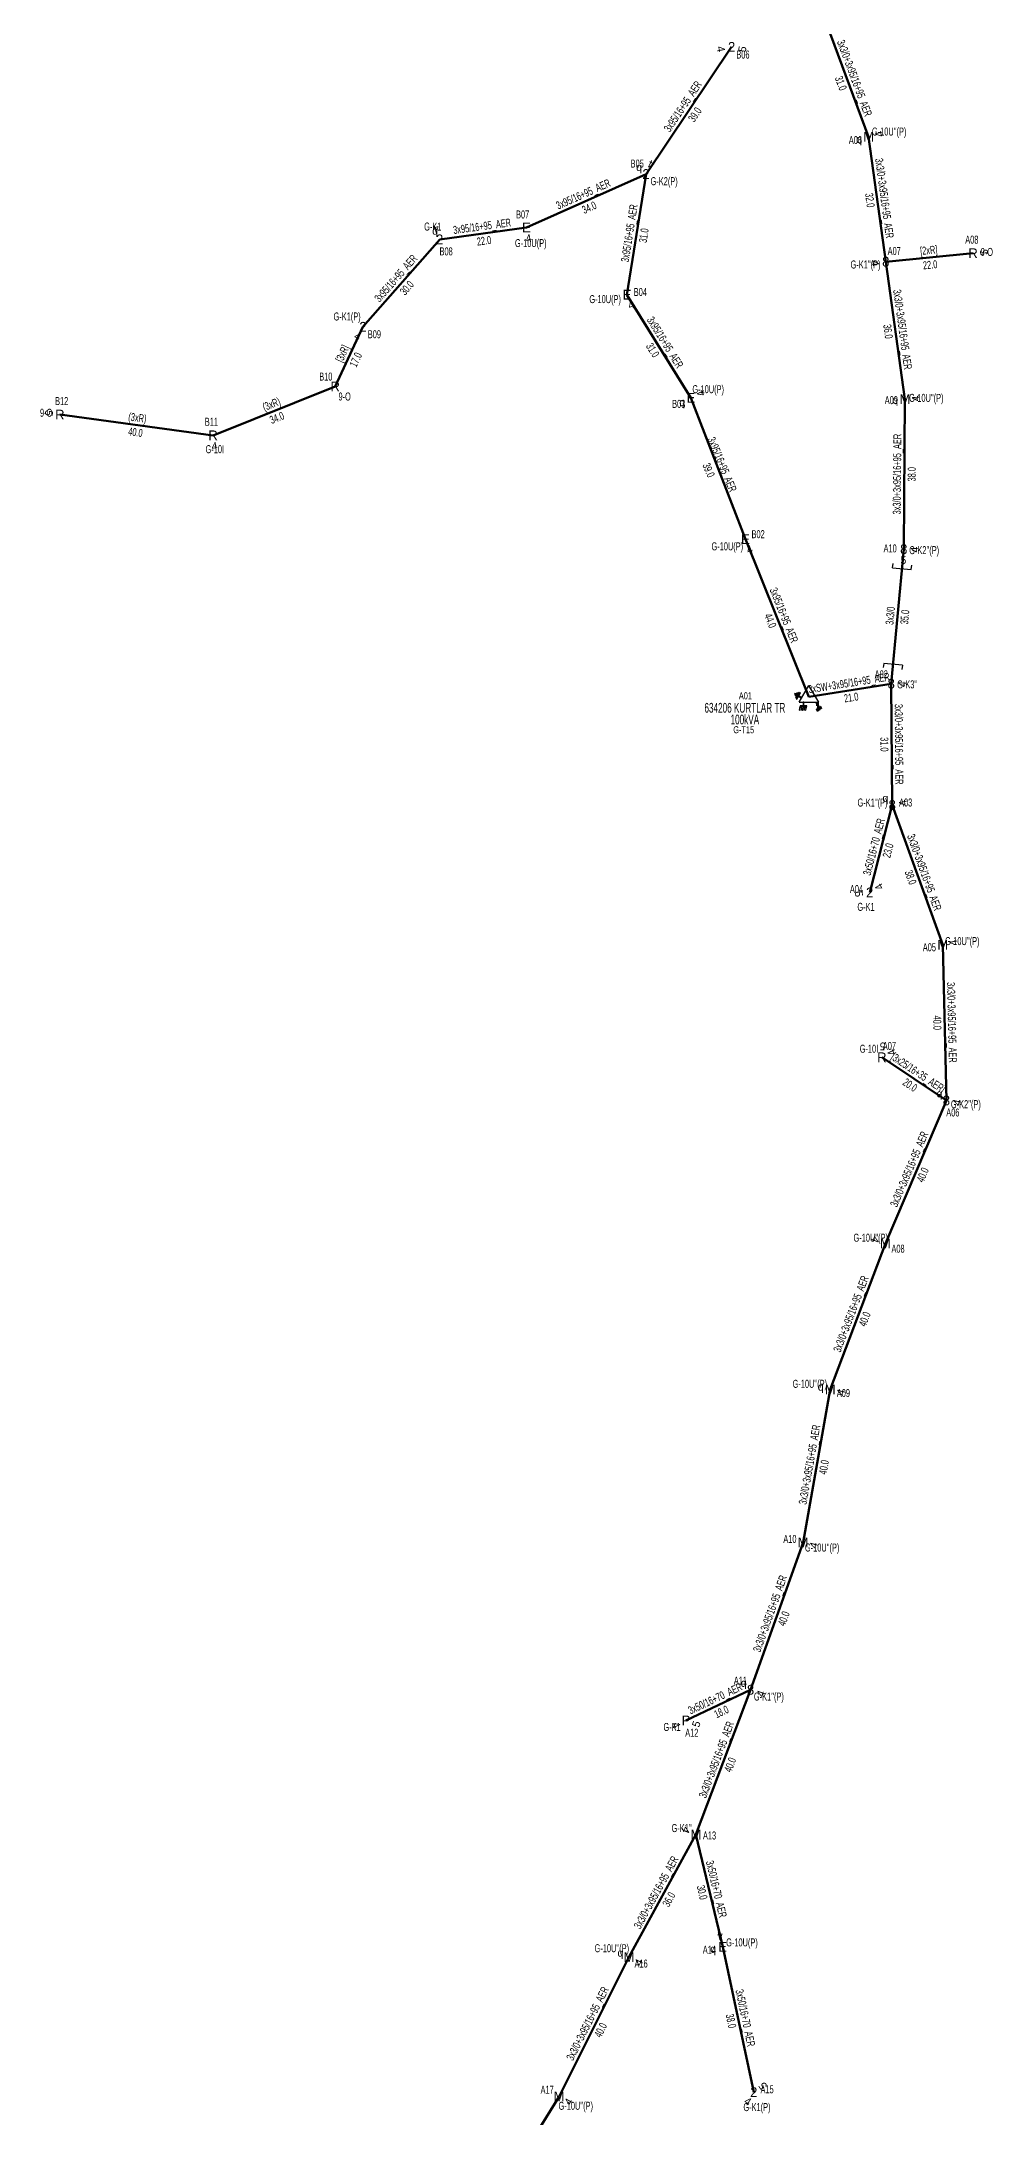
# Model space of a CAD drawing. Header units: millimetres. Extents: x 367507 to 373457, y 4068694 to 4074327.
# Drawn here: x 370964 to 371208, y 4073430 to 4073962 of the extents above; entities that cross this region are included whole.
import ezdxf
from ezdxf.enums import TextEntityAlignment as Align

# ---------------------------------------------------------------- set-up
doc = ezdxf.new("R2010")
doc.units = ezdxf.units.MM
for name, color, linetype, lineweight in [('DIREK_AG_MEVCUT', 120, 'Continuous', 25), ('DIREK_AG_YENI', 108, 'Continuous', 25), ('DIREK_OG_YENI', 10, 'Continuous', 25), ('HAT_AG_HAVAI_BYSK', 3, 'Continuous', 50), ('HAT_AG_HAVAI_MEVCUT', 126, 'Continuous', 50), ('HAT_AG_HAVAI_YENI', 3, 'Continuous', 50), ('HAT_OG_HAVAI_YENI', 1, 'Continuous', 70), ('TRAFO_MEVCUT', 5, 'Continuous', 30), ('TRAFO_TADILAT_BYSK', 5, 'Continuous', 30)]:
    doc.layers.add(name, color=color, linetype=linetype, lineweight=lineweight)
doc.layers.add('NIA_AG', color=5, linetype='Continuous')
doc.styles.add('Direk', font='B_CAD')
doc.styles.get("Standard").update_dxf_attribs({"font": 'Arial'})

# ---------------------------------------------------------------- blocks, each defined once
blk = doc.blocks.new('AG_NIA', base_point=(-64.4296, 129.8924))
at = {"layer": 'NIA_AG'}
for p, q in [((-64.429604, 132.292432), (-65.529604, 132.292432)), ((-64.429604, 127.492432), (-64.429604, 132.292432)), ((-64.429604, 127.492432), (-65.529604, 127.492432))]:
    blk.add_line(p, q, dxfattribs=at)
blk = doc.blocks.new('MEV_DIREK')
h = blk.add_hatch(color=32)
h.paths.add_polyline_path([(-2.14, 0.97), (-2.35, 1.09), (-3.31, -0.55), (-3.09, -0.67), (-2.67, 0.06), (-1.89, -0.39), (-1.79, -0.22), (-2.56, 0.23)])
h.paths.add_polyline_path([(-3.46, -0.17), (-3.33, -0.25), (-2.61, 0.99), (-2.74, 1.06)])
h.paths.add_polyline_path([(-3.54, 0.29), (-3.41, 0.22), (-3.05, 0.82), (-3.18, 0.9)])
h.paths.add_polyline_path([(-3.58, 0.81), (-3.66, 0.68), (-3.53, 0.61), (-3.45, 0.74)])
h.paths.add_polyline_path([(-1.51, -2.34), (-2.26, -2.33), (-2.52, -3.47), (-2.42, -3.47), (-2.21, -2.53), (-1.91, -2.54), (-2.12, -3.47), (-2.02, -3.47), (-1.81, -2.54), (-1.51, -2.54), (-1.72, -3.47), (-1.62, -3.48), (-1.41, -2.54), (-1.11, -2.54), (-1.32, -3.48), (-1.22, -3.48), (-1.01, -2.54), (-0.71, -2.55), (-0.92, -3.48), (-0.82, -3.48), (-0.56, -2.35), (-1.31, -2.34), (-1.31, -1.44), (-1.51, -1.44)])
at = {"layer": 'TRAFO_MEVCUT'}
for points in [[(2.35, -1.57), (2.12, -1.92), (2.08, -1.44), (1.94, -1.44), (2.01, -2.32), (2.25, -1.96), (2.31, -2.67), (2.1, -2.67), (2.39, -2.87), (2.4, -2.86), (2.64, -2.49), (2.45, -2.63)], [(2.35, -1.57), (2.12, -1.92), (2.08, -1.44), (1.94, -1.44), (2.01, -2.32), (2.25, -1.96), (2.31, -2.67), (2.1, -2.67), (2.39, -2.87), (1.98, -3.19), (2.2, -3.79), (2.26, -3.74), (2.08, -3.26), (2.26, -3.13), (2.44, -3.6), (2.49, -3.56), (2.32, -3.08), (2.49, -2.94), (2.67, -3.42), (2.73, -3.38), (2.55, -2.9), (2.73, -2.76), (2.91, -3.24), (2.97, -3.2), (2.79, -2.72), (2.97, -2.58), (3.15, -3.06), (3.21, -3.01), (2.98, -2.42), (2.4, -2.86), (2.64, -2.49), (2.45, -2.63)], [(2.97, -2.58), (3.15, -3.06), (3.21, -3.01), (2.98, -2.42), (2.4, -2.86), (2.64, -2.49), (2.45, -2.63), (2.35, -1.57), (2.12, -1.92), (2.08, -1.44), (1.94, -1.44), (2.01, -2.32), (2.25, -1.96), (2.31, -2.67), (2.1, -2.67), (2.39, -2.87), (1.98, -3.19), (2.2, -3.79), (2.26, -3.74), (2.08, -3.26), (2.26, -3.13), (2.44, -3.6), (2.49, -3.56), (2.32, -3.08), (2.49, -2.94), (2.67, -3.42), (2.73, -3.38), (2.55, -2.9), (2.73, -2.76), (2.91, -3.24), (2.97, -3.2), (2.79, -2.72)]]:
    blk.add_hatch(color=32, dxfattribs=at).paths.add_polyline_path(points)
at = {"layer": 'TRAFO_MEVCUT', "linetype": 'Continuous'}
for p, q in [((-2.5, -1.44), (0, 2.89)), ((2.5, -1.44), (0, 2.89)), ((-2.5, -1.44), (2.5, -1.44))]:
    blk.add_line(p, q, dxfattribs=at)
at = {"layer": 'TRAFO_MEVCUT', "color": 32, "flags": 128}
blk.add_lwpolyline([(1.94, -1.44), (2.08, -1.44), (2.12, -1.92), (2.35, -1.57), (2.45, -2.63), (2.64, -2.49), (2.4, -2.86), (2.98, -2.42), (3.21, -3.01), (3.15, -3.06), (2.97, -2.58), (2.79, -2.72), (2.97, -3.2), (2.91, -3.24), (2.73, -2.76), (2.55, -2.9), (2.73, -3.38), (2.67, -3.42), (2.49, -2.94), (2.32, -3.08), (2.49, -3.56), (2.44, -3.6), (2.26, -3.13), (2.08, -3.26), (2.26, -3.74), (2.2, -3.79), (1.98, -3.19), (2.39, -2.87), (2.1, -2.67), (2.31, -2.67), (2.25, -1.96), (2.01, -2.32), (1.94, -1.44)], dxfattribs=at)
at = {"layer": 'TRAFO_TADILAT_BYSK', "color": 32, "flags": 128}
for points in [[(-3.53, 0.61), (-3.45, 0.74), (-3.58, 0.81), (-3.66, 0.68), (-3.53, 0.61)], [(-3.41, 0.22), (-3.05, 0.82), (-3.18, 0.9), (-3.54, 0.29), (-3.41, 0.22)], [(-3.33, -0.25), (-2.61, 0.99), (-2.74, 1.06), (-3.46, -0.17), (-3.33, -0.25)], [(-1.79, -0.22), (-2.56, 0.23), (-2.14, 0.97), (-2.35, 1.09), (-3.31, -0.55), (-3.09, -0.67), (-2.67, 0.06), (-1.89, -0.39), (-1.79, -0.22)], [(-1.31, -1.44), (-1.51, -1.44), (-1.51, -2.34), (-2.26, -2.33), (-2.52, -3.47), (-2.42, -3.47), (-2.21, -2.53), (-1.91, -2.54), (-2.12, -3.47), (-2.02, -3.47), (-1.81, -2.54), (-1.51, -2.54), (-1.72, -3.47), (-1.62, -3.48), (-1.41, -2.54), (-1.11, -2.54), (-1.32, -3.48), (-1.22, -3.48), (-1.01, -2.54), (-0.71, -2.55), (-0.92, -3.48), (-0.82, -3.48), (-0.56, -2.35), (-1.31, -2.34), (-1.31, -1.44)]]:
    blk.add_lwpolyline(points, dxfattribs=at)

msp = doc.modelspace()

# ---------------------------------------------------------------- linework, layer by layer
at = {"layer": 'HAT_AG_HAVAI_BYSK'}
for p, q in [((371203.2, 4073907.54), (371180.809, 4073905.379)), ((371039.7, 4073873.4), (371046.808993, 4073888.700277)), ((371179.8, 4073701.55), (371196.358, 4073690.507))]:
    msp.add_line(p, q, dxfattribs=at)
at = {"layer": 'HAT_AG_HAVAI_MEVCUT'}
for p in [(371039.7, 4073873.4), (370969.12, 4073866.21)]:
    msp.add_line(p, (371008.41, 4073860.89), dxfattribs=at)
at = {"layer": 'HAT_AG_HAVAI_YENI'}
for p, q in [((371141.301, 4073960.4), (371119.36, 4073927.837)), ((371119.36, 4073927.837), (371088.699133, 4073914.112894)), ((371114.48341, 4073896.925063), (371119.36, 4073927.837)), ((371066.474791, 4073911.100652), (371046.808993, 4073888.700277)), ((371066.474791, 4073911.100652), (371088.699133, 4073914.112894)), ((371130.874, 4073870.518), (371114.48341, 4073896.925063)), ((371144.843, 4073834.289), (371130.874, 4073870.518)), ((371144.843, 4073834.289), (371161.12, 4073793.94)), ((371182.467, 4073766.21), (371176.695, 4073743.789)), ((371129.6, 4073531.68), (371146.152, 4073539.515)), ((371132.151866, 4073502.41313), (371139.009354, 4073473.68692)), ((371139.009354, 4073473.68692), (371146.979, 4073436.442))]:
    msp.add_line(p, q, dxfattribs=at)
at = {"layer": 'HAT_OG_HAVAI_YENI'}
for p, q in [((371165.713894, 4073966.123926), (371176.420331, 4073937.397209)), ((371176.420331, 4073937.397209), (371180.809, 4073905.379)), ((371180.809, 4073905.379), (371185.730852, 4073870.141432)), ((371185.730852, 4073870.141432), (371185.424, 4073831.745)), ((371182.214, 4073797.27), (371185.424, 4073831.745)), ((371182.214, 4073797.27), (371161.12, 4073793.94)), ((371182.467, 4073766.21), (371182.214, 4073797.27)), ((371195.428, 4073730.389), (371182.467, 4073766.21)), ((371196.358, 4073690.507), (371195.428, 4073730.389)), ((371180.71, 4073653.83), (371196.358, 4073690.507)), ((371166.574, 4073616.476), (371180.71, 4073653.83)), ((371159.625, 4073577.263), (371166.574, 4073616.476)), ((371146.152, 4073539.515), (371159.625, 4073577.263)), ((371132.151866, 4073502.41313), (371146.152, 4073539.515)), ((371115, 4073471.008), (371132.151866, 4073502.41313)), ((371097.082, 4073435.337), (371115, 4073471.008)), ((371078.906, 4073405.916), (371097.082, 4073435.337))]:
    msp.add_line(p, q, dxfattribs=at)

# ---------------------------------------------------------------- block references
at = {"layer": 'NIA_AG'}
for p, rotation in [((371184.96045, 4073826.766534), 264.680473), ((371182.67755, 4073802.248466), 84.680473)]:
    msp.add_blockref('AG_NIA', p, dxfattribs=dict(at, rotation=rotation))
at = {"layer": 'TRAFO_MEVCUT', "linetype": 'ByBlock'}
msp.add_blockref('MEV_DIREK', (371161.12, 4073793.94), dxfattribs=at)

# ---------------------------------------------------------------- texts
at = {"layer": 'DIREK_AG_MEVCUT', "linetype": 'ByBlock', "width": 0.53}
for s, p in [('A08', (371202.86377, 4073911.023813)), ('9-O', (371206.717442, 4073907.879475)), ('B10', (371037.293622, 4073875.941524)), ('9-O', (370965.618319, 4073866.68414)), ('B12', (370969.589626, 4073869.67835)), ('9-O', (371042.122423, 4073870.84153)), ('B11', (371007.981008, 4073864.36361)), ('G-10I', (371008.847344, 4073857.348763)), ('G-10I', (371176.503386, 4073703.748605)), ('A07', (371181.741978, 4073704.461824)), ('G-K1', (371126.04324, 4073529.996384)), ('A12', (371131.097456, 4073528.516517))]:
    msp.add_text(s, height=2.05, dxfattribs=at).set_placement(p, align=Align.MIDDLE_CENTER)
at = {"layer": 'DIREK_AG_MEVCUT', "linetype": 'ByBlock', "style": 'Direk'}
for s, p in [('R', (371203.2, 4073907.54)), ('R', (371039.7, 4073873.4)), ('R', (370969.12, 4073866.21)), ('R', (371008.41, 4073860.89)), ('R', (371179.8, 4073701.55)), ('P', (371129.6, 4073531.68))]:
    msp.add_text(s, height=2.5, dxfattribs=at).set_placement(p, align=Align.MIDDLE_CENTER)
at = {"layer": 'DIREK_AG_MEVCUT', "color": 32, "style": 'Direk'}
for s, rotation, p in [('5', 455.512656, (371205.98705, 4073907.808984)), ('5', 622.288853, (370966.34532, 4073866.585701)), ('4', 367.040395, (371008.753193, 4073858.111112)), ('5', 536.299553, (371179.980712, 4073704.344162)), ('4', 476.299553, (371182.310172, 4073702.79058)), ('4', 295.330848, (371127.069213, 4073530.482035)), ('5', 70.330849, (371132.236625, 4073530.737553))]:
    msp.add_text(s, height=2, rotation=rotation, dxfattribs=at).set_placement(p, align=Align.MIDDLE_CENTER)
at = {"layer": 'DIREK_AG_YENI', "color": 32, "style": 'Direk'}
for s, rotation, p in [('4', 281.02785, (371138.552704, 4073959.864399)), ('5', 78.527851, (371144.04506, 4073959.843104)), ('4', 512.279649, (371120.662438, 4073930.31564)), ('4', 197.968882, (371065.61099, 4073913.76408)), ('4', 371.81748, (371089.272558, 4073911.372241)), ('4', 381.629346, (371115.515492, 4073894.322218)), ('4', 330.989037, (371045.451058, 4073886.251601)), ('4', 473.77091, (371133.43646, 4073871.646626)), ('4', 381.748407, (371145.880489, 4073831.688304)), ('4', 480.563409, (371179.105987, 4073745.212777)), ('5', 278.06341, (371173.922682, 4073743.396247)), ('4', 193.089226, (371138.375243, 4073476.414172)), ('5', 124.577979, (371149.284393, 4073438.031077)), ('4', 327.077978, (371145.457208, 4073434.091649))]:
    msp.add_text(s, height=2, rotation=rotation, dxfattribs=at).set_placement(p, align=Align.MIDDLE_CENTER)
at = {"layer": 'DIREK_AG_YENI', "style": 'Direk'}
for s, p in [('2', (371141.301, 4073960.4)), ('2', (371119.36, 4073927.837)), ('E', (371088.699133, 4073914.112894)), ('2', (371066.474791, 4073911.100652)), ('E', (371114.48341, 4073896.925063)), ('2', (371046.808993, 4073888.700277)), ('E', (371130.874, 4073870.518)), ('E', (371144.843, 4073834.289)), ('2', (371176.695, 4073743.789)), ('E', (371139.009354, 4073473.68692)), ('2', (371146.979, 4073436.442))]:
    msp.add_text(s, height=2.5, dxfattribs=at).set_placement(p, align=Align.MIDDLE_CENTER)
at = {"layer": 'DIREK_AG_YENI', "width": 0.53}
for s, p in [('B06', (371144.203582, 4073958.444235)), ('B05', (371117.106932, 4073930.515373)), ('G-K2(P)', (371124.007207, 4073926.009362)), ('G-K1', (371064.712207, 4073914.385235)), ('B07', (371087.739321, 4073917.478717)), ('G-10U(P)', (371089.828231, 4073910.153424)), ('B08', (371068.129744, 4073908.01664)), ('G-10U(P)', (371108.890195, 4073895.794099)), ('B04', (371117.913981, 4073897.618735)), ('G-K1(P)', (371042.750659, 4073891.345958)), ('B09', (371049.740981, 4073886.788876)), ('G-10U(P)', (371135.296646, 4073872.718852)), ('B03', (371127.740543, 4073868.958691)), ('B02', (371148.098848, 4073835.573312)), ('G-10U(P)', (371140.198234, 4073832.456812)), ('A04', (371173.305516, 4073744.661579)), ('G-K1', (371175.745574, 4073740.101008)), ('A14', (371135.595684, 4073472.914352)), ('G-10U(P)', (371143.953095, 4073474.805769)), ('A15', (371150.401523, 4073437.174349)), ('G-K1(P)', (371147.798436, 4073432.612493))]:
    msp.add_text(s, height=2.05, dxfattribs=at).set_placement(p, align=Align.MIDDLE_CENTER)
at = {"layer": 'DIREK_AG_YENI', "color": 4, "style": 'Direk'}
for p in [(371117.592233, 4073929.604767), (371065.292682, 4073913.303518), (371128.635816, 4073869.404208), (371136.571018, 4073473.135086)]:
    msp.add_text('q', height=2, dxfattribs=at).set_placement(p, align=Align.MIDDLE_CENTER)
at = {"layer": 'DIREK_OG_YENI', "width": 0.53}
for s, p in [('A06', (371173.026115, 4073936.543218)), ("G-10U''(P)", (371181.6849, 4073938.721784)), ("G-K1''(P)", (371175.632414, 4073904.662706)), ('A07', (371182.980205, 4073908.124154)), ('A09', (371182.238333, 4073869.912718)), ("G-10U''(P)", (371191.203632, 4073870.499827)), ('A10', (371181.928447, 4073831.921386)), ("G-K2''(P)", (371190.657481, 4073831.480918)), ('A02', (371179.661535, 4073799.66477)), ("G-K3''", (371186.296973, 4073797.096987)), ("G-K1''(P)", (371177.409724, 4073766.829607)), ('A03', (371185.911911, 4073766.828539)), ('A05', (371191.98788, 4073729.74435)), ("G-10U''(P)", (371200.420622, 4073731.324575)), ('A06', (371198.001423, 4073687.416828)), ("G-K2''(P)", (371201.344748, 4073689.548086)), ("G-10U''(P)", (371176.957596, 4073655.339732)), ('A08', (371183.957045, 4073652.523593)), ("G-10U''(P)", (371161.350777, 4073617.91361)), ('A09', (371169.948517, 4073615.547217)), ('A10', (371156.241834, 4073578.159766)), ("G-10U''(P)", (371164.509687, 4073575.968231)), ('A11', (371143.557372, 4073541.864022)), ("G-K1''(P)", (371150.853783, 4073537.788987)), ("G-K1''", (371128.486031, 4073504.095922)), ('A13', (371135.644868, 4073502.19192)), ("G-10U''(P)", (371110.604151, 4073473.311571)), ('A16', (371118.100125, 4073469.383431)), ('A17', (371094.02645, 4073437.043931)), ("G-10U''(P)", (371101.362346, 4073432.945858))]:
    msp.add_text(s, height=2.05, dxfattribs=at).set_placement(p, align=Align.MIDDLE_CENTER)
at = {"layer": 'DIREK_OG_YENI', "color": 4, "style": 'Direk'}
for p in [(371173.995891, 4073936.787215), (371183.236196, 4073869.978065), (371180.699233, 4073767.977767), (371194.590233, 4073692.274767), (371164.163631, 4073617.139416), (371144.384233, 4073541.282767), (371112.785625, 4073472.168406)]:
    msp.add_text('q', height=2, dxfattribs=at).set_placement(p, align=Align.MIDDLE_CENTER)
at = {"layer": 'DIREK_OG_YENI', "style": 'Direk'}
for s, p in [('M', (371176.420331, 4073937.397209)), ('8', (371180.809, 4073905.379)), ('M', (371185.730852, 4073870.141432)), ('8', (371185.424, 4073831.745)), ('8', (371182.214, 4073797.27)), ('8', (371182.467, 4073766.21)), ('M', (371195.428, 4073730.389)), ('8', (371196.358, 4073690.507)), ('M', (371180.71, 4073653.83)), ('M', (371166.574, 4073616.476)), ('M', (371159.625, 4073577.263)), ('8', (371146.152, 4073539.515)), ('M', (371132.151866, 4073502.41313)), ('M', (371115, 4073471.008)), ('M', (371097.082, 4073435.337))]:
    msp.add_text(s, height=2.5, dxfattribs=at).set_placement(p, align=Align.MIDDLE_CENTER)
at = {"layer": 'DIREK_OG_YENI', "color": 32, "style": 'Direk'}
for s, rotation, p in [('4', 104.122591, (371179.135703, 4073938.080401)), ('4', 277.878098, (371178.035427, 4073904.995215)), ('4', 93.746769, (371188.524867, 4073870.324403)), ('5', 358.32671, (371185.342239, 4073828.946194)), ('4', 447.111297, (371188.220442, 4073831.603891)), ('4', 447.573583, (371185.01149, 4073797.151458)), ('4', 100.179089, (371185.222928, 4073766.704832)), ('4', 100.613655, (371198.180096, 4073730.90472)), ('4', 439.115314, (371199.107626, 4073689.978268)), ('4', 248.083243, (371178.112364, 4073654.875126)), ('4', 434.611267, (371169.273613, 4073615.732974)), ('4', 435.154186, (371162.331533, 4073576.545587)), ('4', 429.841935, (371148.780487, 4073538.550089)), ('4', 245.342626, (371129.607173, 4073503.581265)), ('4', 422.34397, (371117.4801, 4073469.708345)), ('4', 420.810839, (371099.52644, 4073433.971455))]:
    msp.add_text(s, height=2, rotation=rotation, dxfattribs=at).set_placement(p, align=Align.MIDDLE_CENTER)
at = {"layer": 'HAT_AG_HAVAI_BYSK', "lineweight": 30, "width": 0.53}
for s, rotation, p in [('[2xR]', 365.512656, (371191.922844, 4073907.305569, 185590.4045)), ('[3xR]', 65.078925, (371042.483641, 4073881.408302, 185523.404497)), ('[3x25/16+35_AER]', 326.299553, (371188.550623, 4073696.735657, 185598.179))]:
    msp.add_text(s, height=2.05, rotation=rotation, dxfattribs=at).set_placement(p, align=Align.CENTER)
for s, rotation, p in [('22.0', 365.512656, (371192.086156, 4073905.613431, 185590.4045)), ('17.0', 65.078925, (371044.025352, 4073880.691974, 185523.404497)), ('20.0', 326.299553, (371187.607377, 4073695.321343, 185598.179))]:
    msp.add_text(s, height=2.05, rotation=rotation, dxfattribs=at).set_placement(p, align=Align.TOP_CENTER)
at = {"layer": 'HAT_AG_HAVAI_MEVCUT', "lineweight": 30, "width": 0.53}
for rotation, p in [(381.791938, (371023.739448, 4073867.934257, 185504.205)), (352.288853, (370988.879052, 4073864.392314, 185504.205))]:
    msp.add_text('(3xR)', height=2.05, rotation=rotation, dxfattribs=at).set_placement(p, align=Align.CENTER)
for s, rotation, p in [('34.0', 381.791938, (371024.370552, 4073866.355743, 185504.205)), ('40.0', 352.288853, (370988.650948, 4073862.707686, 185504.205))]:
    msp.add_text(s, height=2.05, rotation=rotation, dxfattribs=at).set_placement(p, align=Align.TOP_CENTER)
at = {"layer": 'HAT_AG_HAVAI_YENI', "lineweight": 30, "width": 0.53}
for s, rotation, p in [('3x95/16+95_AER', 416.027849, (371129.625587, 4073944.593471, 185559.68)), ('3x95/16+95_AER', 384.113758, (371103.682299, 4073921.750773, 185544.349566)), ('3x95/16+95_AER', 7.718719, (371077.472798, 4073913.449072, 185544.349566)), ('3x95/16+95_AER', 81.035045, (371116.082089, 4073912.513488, 185559.68)), ('3x95/16+95_AER', 408.719369, (371056.003128, 4073900.46125, 185523.404497)), ('3x95/16+95_AER', 301.827445, (371123.400899, 4073884.16979, 185557.241705)), ('3x95/16+95_AER', 292.634558, (371137.947238, 4073853.035947)), ('3x95/16+95_AER', 291.969409, (371153.769776, 4073814.432495, 185580.56)), ('3x50/16+70_AER', 435.563408, (371178.757839, 4073755.211412, 185588.3475)), ('3x50/16+70_AER', 25.330848, (371137.512332, 4073536.365774, 185573.076)), ('3x50/16+70_AER', 283.426307, (371136.407379, 4073488.24739, 185569.504677)), ('3x50/16+70_AER', 282.077977, (371143.825361, 4073455.242317, 185573.4895))]:
    msp.add_text(s, height=2.05, rotation=rotation, dxfattribs=at).set_placement(p, align=Align.CENTER)
for s, rotation, p in [('39.0', 416.027849, (371131.035413, 4073943.643529, 185559.68)), ('34.0', 384.113758, (371104.376833, 4073920.199122, 185544.349566)), ('22.0', 7.718719, (371077.701125, 4073911.764475, 185544.349566)), ('31.0', 81.035045, (371117.761321, 4073912.248576, 185559.68)), ('30.0', 408.719369, (371057.280657, 4073899.339679, 185523.404497)), ('31.0', 301.827445, (371121.956511, 4073883.273273, 185557.241705)), ('39.0', 292.634558, (371136.378175, 4073852.381699)), ('44.0', 291.969409, (371152.193224, 4073813.796505, 185580.56)), ('23.0', 435.563408, (371180.404161, 4073754.787588, 185588.3475)), ('18.0', 25.330848, (371138.239668, 4073534.829226, 185573.076)), ('30.0', 283.426307, (371134.753841, 4073487.85266, 185569.504677)), ('38.0', 282.077977, (371142.162993, 4073454.886604, 185573.4895))]:
    msp.add_text(s, height=2.05, rotation=rotation, dxfattribs=at).set_placement(p, align=Align.TOP_CENTER)
at = {"layer": 'HAT_OG_HAVAI_YENI', "lineweight": 30, "width": 0.53}
for s, rotation, p in [('3x3/0+3x95/16+95_AER', 290.440405, (371171.863593, 4073952.057416, 185588.210165)), ('3x3/0+3x95/16+95_AER', 277.804778, (371179.456791, 4073921.503533, 185590.4045)), ('3x3/0+3x95/16+95_AER', 277.951418, (371184.111754, 4073887.877799, 185592.865426)), ('3x3/0+3x95/16+95_AER', 449.54212, (371184.727453, 4073850.950009, 185592.712)), ('3x3/0', 84.680473, (371182.972661, 4073814.586303, 185592.712)), ('3xSW+3x95/16+95_AER', 368.970953, (371171.534456, 4073796.444602, 185580.56)), ('3x3/0+3x95/16+95_AER', 270.466694, (371183.190472, 4073781.746923, 185591.107)), ('3x3/0+3x95/16+95_AER', 289.891485, (371189.746788, 4073748.588704, 185591.2335)), ('3x3/0+3x95/16+95_AER', 271.335826, (371196.742769, 4073710.467816, 185597.714)), ('3x3/0+3x95/16+95_AER', 66.894801, (371187.752182, 4073672.502057, 185598.179)), ('3x3/0+3x95/16+95_AER', 69.271685, (371172.847021, 4073635.453847, 185590.355)), ('3x3/0+3x95/16+95_AER', 79.950849, (371162.26254, 4073597.017819, 185583.287)), ('3x3/0+3x95/16+95_AER', 70.357523, (371152.087963, 4073558.674727, 185579.8125)), ('3x3/0+3x95/16+95_AER', 69.326348, (371138.356667, 4073521.264153, 185573.076)), ('3x3/0+3x95/16+95_AER', 61.358904, (371122.829939, 4073487.117988, 185566.075933)), ('3x3/0+3x95/16+95_AER', 63.329036, (371105.281441, 4073453.554036, 185557.5))]:
    msp.add_text(s, height=2.05, rotation=rotation, dxfattribs=at).set_placement(p, align=Align.CENTER)
for s, rotation, p in [('31.0', 290.440405, (371170.270632, 4073951.46372, 185588.210165)), ('32.0', 277.804778, (371177.772539, 4073921.272676, 185590.4045)), ('36.0', 277.951418, (371182.428098, 4073887.642633, 185592.865426)), ('38.0', 449.54212, (371186.427399, 4073850.936423, 185592.712)), ('35.0', 84.680473, (371184.665339, 4073814.428697, 185592.712)), ('21.0', 368.970953, (371171.799544, 4073794.765398, 185580.56)), ('31.0', 270.466694, (371181.490528, 4073781.733077, 185591.107)), ('38.0', 289.891485, (371188.148212, 4073748.010296, 185591.2335)), ('40.0', 271.335826, (371195.043231, 4073710.428184, 185597.714)), ('40.0', 66.894801, (371189.315818, 4073671.834943, 185598.179)), ('40.0', 69.271685, (371174.436979, 4073634.852153, 185590.355)), ('40.0', 79.950849, (371163.93646, 4073596.721181, 185583.287)), ('40.0', 70.357523, (371153.689037, 4073558.103273, 185579.8125)), ('40.0', 69.326348, (371139.947198, 4073520.663977, 185573.076)), ('36.0', 61.358904, (371124.321926, 4073486.303142, 185566.075933)), ('40.0', 63.329036, (371106.800559, 4073452.790964, 185557.5))]:
    msp.add_text(s, height=2.05, rotation=rotation, dxfattribs=at).set_placement(p, align=Align.TOP_CENTER)
at = {"layer": 'TRAFO_MEVCUT', "linetype": 'ByBlock', "width": 0.6}
for s, height, p in [('634206 KURTLAR TR', 2.5, (371144.696354, 4073789.845616)), ('A01', 1.8, (371144.831741, 4073793.273124)), ('100kVA', 2.5, (371144.696354, 4073786.845616))]:
    msp.add_text(s, height=height, dxfattribs=at).set_placement(p, align=Align.CENTER)
msp.add_text('G-T15', height=1.8, dxfattribs=at).set_placement((371144.404327, 4073786.373445), align=Align.TOP_CENTER)

doc.saveas('drawing.dxf')
